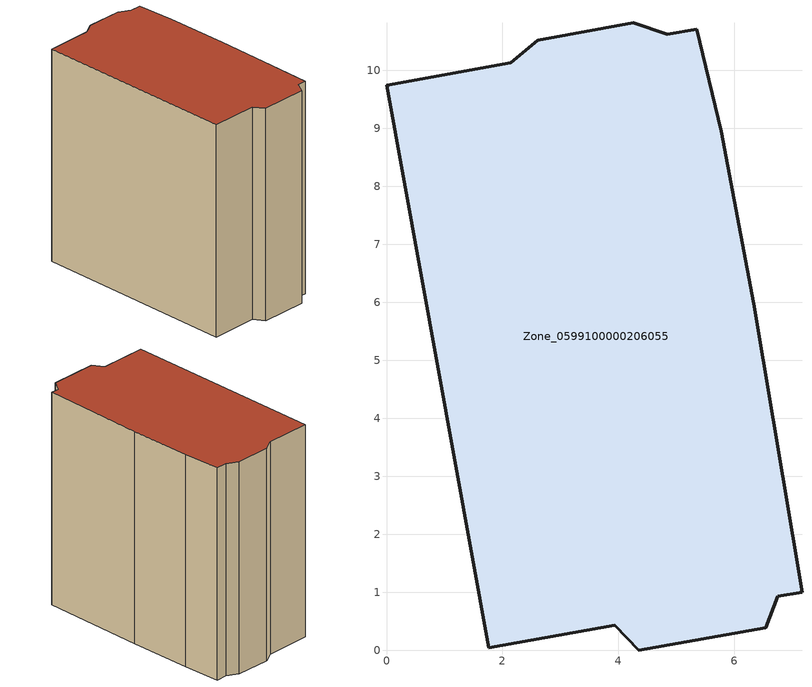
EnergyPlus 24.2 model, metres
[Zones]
Zone_0599100000206055
 floor ground (C_G): 4.84,10.62 5.35,10.71 5.78,8.95 6.34,5.97 7.17,1 6.75,0.93 6.54,0.39 4.35,0 3.94,0.43 1.76,0.04 0,9.74 2.14,10.13 2.61,10.52 4.26,10.82 z2.63
 wall outside (C_F): 2.14,10.13 0,9.74 1.76,0.04 3.94,0.43 4.35,0 6.54,0.39 6.75,0.93 7.17,1 6.34,5.97 5.78,8.95 5.35,10.71 4.84,10.62 4.26,10.82 2.61,10.52 2.14,10.13 z2.63:13.02
 roof outside (C_R): 5.35,10.71 4.84,10.62 4.26,10.82 2.61,10.52 2.14,10.13 0,9.74 1.76,0.04 3.94,0.43 4.35,0 6.54,0.39 6.75,0.93 7.17,1 6.34,5.97 5.78,8.95 z13.02
[BUILDING]
Pand.0599100000206055: North Axis=0; Terrain=City; Loads Convergence Tolerance Value=0.04; Temperature Convergence Tolerance Value=0.4; Solar Distribution=FullExterior; Maximum Number of Warmup Days=25; Minimum Number of Warmup Days=1
[Site:Location]
Rotterdam.The.Hague.AP_ZH_NLD Design_Conditions: Latitude=51.96; Longitude=4.45; Time Zone=1; Elevation=-4.5
[SITE:GROUNDTEMPERATURE:BUILDINGSURFACE]
18, 18, 18, 18, 18, 18, 18, 18, 18, 18, 18, 18
[MATERIAL] Thermal Absorptance=0.9; Solar Absorptance=0.7; Visible Absorptance=0.7
Name | Roughness | Thickness | Conductivity | Density | Specific Heat
G.TC.1946 | MediumSmooth | 0.15 | 1 | 540 | 1210
F.TC.1946 | Rough | 0.3 | 0.857143 | 1920 | 840
R.TC.1946 | MediumRough | 0.2 | 0.909091 | 1500 | 1000
[CONSTRUCTION]
C_G: G.TC.1946
C_F: F.TC.1946
C_R: R.TC.1946
[ZONE]
Zone_0599100000206055: Type=1; Multiplier=1; Ceiling Height=Autocalculate; Volume=Autocalculate; Floor Area=autocalculate; Part of Total Floor Area=Yes
[ZONEINFILTRATION:DESIGNFLOWRATE]
Infil_Zone_0599100000206055: Zone or ZoneList or Space or SpaceList=Zone_0599100000206055; Schedule=AlwaysOn; Design Flow Rate Calculation Method=Flow/Area; Flow Rate per Floor Area=0.003; Constant Term Coefficient=1; Temperature Term Coefficient=0; Velocity Term Coefficient=0; Velocity Squared Term Coefficient=0
[HVACTEMPLATE:ZONE:IDEALLOADSAIRSYSTEM]
Zone_0599100000206055: Maximum Heating Supply Air Temperature=50; Minimum Cooling Supply Air Temperature=13; Maximum Heating Supply Air Humidity Ratio=0.0156; Minimum Cooling Supply Air Humidity Ratio=0.0077; Heating Limit=NoLimit; Cooling Limit=NoLimit; Dehumidification Control Type=ConstantSensibleHeatRatio; Cooling Sensible Heat Ratio=0.7; Dehumidification Setpoint=60; Humidification Control Type=None; Humidification Setpoint=30; Outdoor Air Method=None; Outdoor Air Flow Rate per Person=0.00944; Outdoor Air Flow Rate per Zone Floor Area=0; Outdoor Air Flow Rate per Zone=0; Demand Controlled Ventilation Type=None; Outdoor Air Economizer Type=NoEconomizer; Heat Recovery Type=None; Sensible Heat Recovery Effectiveness=0.7; Latent Heat Recovery Effectiveness=0.65
[ZONECONTROL:THERMOSTAT]
ThermostatControl_Zone_0599100000206055: Zone or ZoneList=Zone_0599100000206055; Control Type Schedule=DualSetpointControlType; Control 1=Thermostat_Zone_0599100000206055; Temperature Difference Between Cutout And Setpoint=0
[THERMOSTATSETPOINT:DUALSETPOINT]
Thermostat_Zone_0599100000206055: Heating Setpoint Temperature Schedule=HeatingSetpoint_Zone_0599100000206055; Cooling Setpoint Temperature Schedule=CoolingSetpoint_Zone_0599100000206055
[SCHEDULE:COMPACT]
HeatingSetpoint_Zone_0599100000206055: Through: 12/31, For: AllDays, Until: 24:00, 21
CoolingSetpoint_Zone_0599100000206055: Through: 12/31, For: AllDays, Until: 24:00, 24
DualSetpointControlType: Through: 12/31, For: AllDays, Until: 24:00, 4
AlwaysOn: Through: 12/31, For: AllDays, Until: 24:00, 1
